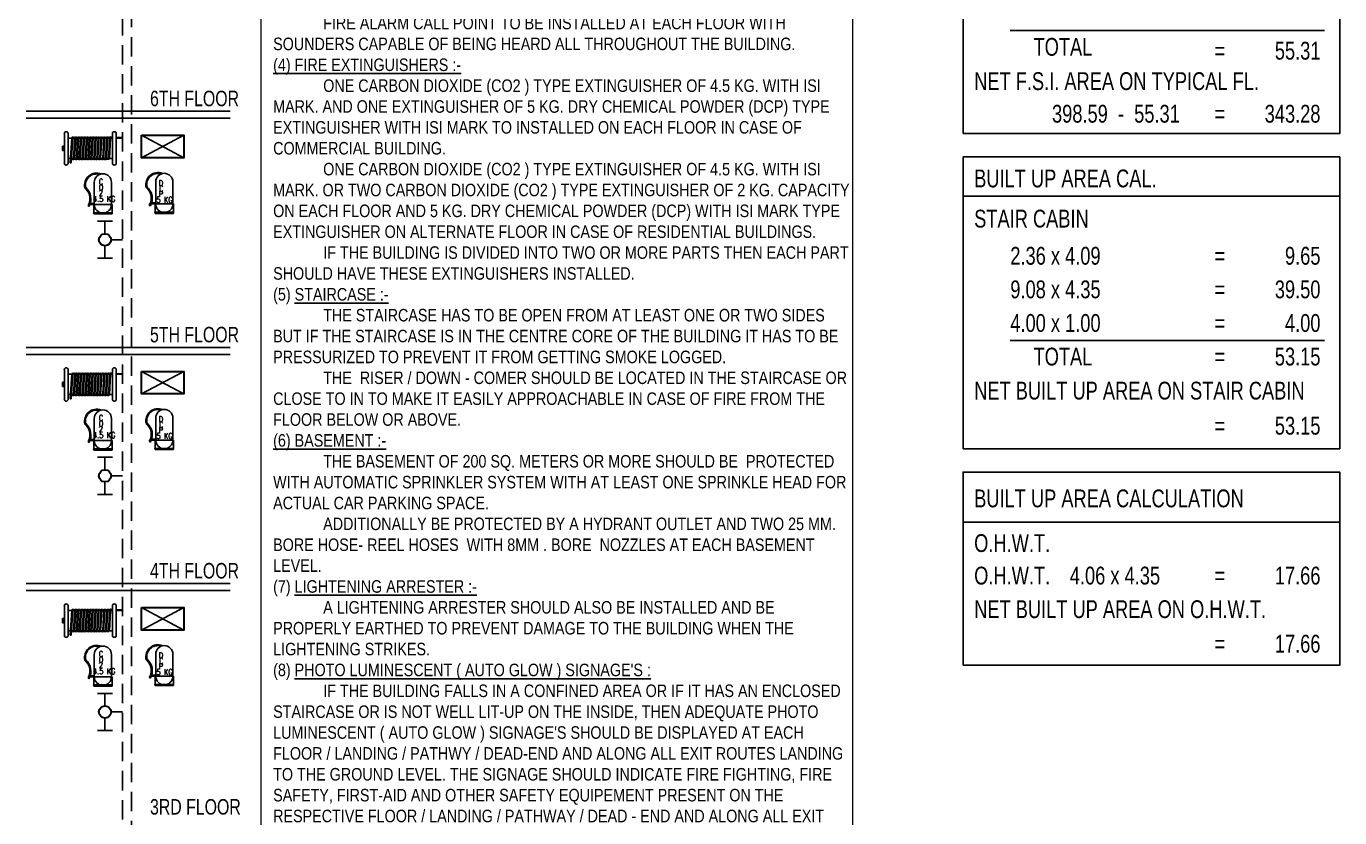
# Model space of a CAD drawing. Header units: millimetres. Extents: x 49 to 419, y 19 to 121.
# Drawn here: x 347.77 to 364.75, y 88.37 to 98.6 of the extents above; entities that cross this region are included whole.
import ezdxf
from ezdxf.enums import TextEntityAlignment as Align

# ---------------------------------------------------------------- set-up
doc = ezdxf.new("R2010")
doc.units = ezdxf.units.MM
doc.header["$MEASUREMENT"] = 0
doc.linetypes.add('HIDDEN', pattern=[0.375, 0.25, -0.125])
for name, color, linetype in [('A_SHEET AREA TABLE-1', 7, 'Continuous'), ('BOU', 7, 'Continuous'), ('FIRE DETAIL', 7, 'Continuous'), ('Text', 7, 'Continuous'), ('TEXT2', 7, 'Continuous')]:
    doc.layers.add(name, color=color, linetype=linetype)
doc.layers.add('COLOR', color=1, linetype='Continuous', lineweight=30)
doc.layers.add('HIDDEN', color=4, linetype='HIDDEN', lineweight=5)
doc.styles.add('DIM3', font='romans.shx', dxfattribs={"width": 0.8})
doc.styles.add('Dinesh', font='swisscl.ttf')

# ---------------------------------------------------------------- blocks, each defined once
blk = doc.blocks.new('A$C50F36B45')
at = {"layer": 'BOU', "lineweight": 15}
blk.add_lwpolyline([(-9.924, 0), (0, 0), (0, -33.822), (-9.924, -33.822)], close=True, dxfattribs=at)
at = {"layer": 'FIRE DETAIL', "color": 7, "insert": (-9.724, -0.2), "char_height": 0.21, "width": 9.66971, "attachment_point": 1, "style": 'Dinesh'}
blk.add_mtext("\\pt0.42;{\\fArial Narrow|b0|i0|c0|p34;\\C1;(1)\t\\LHYDRANT SYSTEM :-\\C256;\\P\\ptz;\\l\\C7;\tON/OFF SWITCHES LOCATED NEAR THE  HOSE REEL HOSE OR HYDRANT OUTLET, AT EACH FLOOR FOR THE MAIN FIRE-PUMP AT UNDERGROUND WATER TANK WITH A CAPACITY TO DISCHARGE 900 LITERS PER MINUTE AT 3 BAR PRESSURE AS MEASURED AT THE TERRACE LEVEL SHOULD BE INSTALLED. \\P\tTHE RISER FOR THE BUILDINGS EXCEEDING 18 MITERS HEIGHT SHOULD NOT BE OF LESS THAN 100 MM. INTERNAL DIAMETER. THE RISER SHOULD BE CONNECTED TO THE BOTTOM OF THE TERRACE TANK WITH A STOP VALVE AND A NRV TO ACT A DOWN-COMER.\\P\tONE RISER IS REQUIRED FOR EVERY 1000 SQ. METERS FLOOR AREA AND IF THE BUILDING IS DIVIDED INTO, TWO OR MORE PARTS THEN EACH PART SHOULD HAVE A SEPARATE RISER WITH ALL THE FITTINGS AT EACH FLOOR LEVEL.\\P\tEACH FLOOR SHOULD HAVE ONE HYDRANT OUTLET WITH A COUPLING FOR ATTACHING A 63 MM. DIA . HOSE . 25 MM. BORE HOSE- REEL HOSE WITH 8 MM. SHUT- OFF NOZZLE AT EACH FLOOR LANDING. THE LENGTH OF THE HOSE SHOULD BE ENOUGH TO REACH THE FARTHEST CORNER OR THE FLOOR. HOSE-BOX WITH\\P15 METERS LONG 63 MM.  DIA. HOSE AND 12.5 MM. BORE NOZZLE AT ALTERNATE FLOORS. THE HOSE-REEL HOSE SHOULD BE COUPLED TO THE RISER.\\P\tFIRE - SERVICE INLET SHOULD BE  INSTALLED AT A POINT NEAR THE ENTRY TO THE PERMISES WHERE A FIRE SERVICE VEHICLE CAN APPROACH EASILY.\\P\tA PERMANENT HYDRANT POINT COMPRISING OF 63 MM DIA SIZE 2 NOS OF HYDRANT VALVES SHOULD BE INSTALLED AT THE TERRACE LEVEL.\\P\tOVERHEAD TANK REFILLING BYPASS CONNECTION SHOULD BE DONE AT THE TERRACE LEVEL.\\P\tTHE OVERHEAD TANK SHALL BE OF A CAPACITY OF NOT LESS THAN 20,000 LITERS. THE UNDERGROUND TANK SHALL BE OF NOT LESS THAN 1,00,000 LITERS.\\C1;\\P\\pt0.42;(2)\t\\LFIRE LIFT :-\\C256;\\P\\ptz;\\l\t\\C7;THE FIRE-LIFT AND ALL LIFTS SHOULD HAVE A PROVISION TO GROUND TO AUTOMATICALLY IN CASE OF ELECTRICITY FAILURE . EACH BUILDING SHOULD HAVE AT LEAST ONE LIFT AS A FIRE -LIFT AND IF THE BUILDING IS DIVIDED INTO A MORE PARTS THEN  EACH PART SHOULD HAVE A FIRE-LIFT. LIFT-WELL SHOULD HAVE BLOWERS TO PRESSURIZE THE LIFT -WELL SO CONNECTED THAT IT WILL AUTOMATICALLY OPERATE WHEN ALARM CALL POINT IS OPERATE, SO THAT IF PREVENTS THE LIFT WELL GETTING SMOKE LOGGED.\\P\\L\\C1;(3) FIRE ALARM :-\\C256;\\P\\l\t\\C7;FIRE ALARM CALL POINT TO BE INSTALLED AT EACH FLOOR WITH SOUNDERS CAPABLE OF BEING HEARD ALL THROUGHOUT THE BUILDING\\C0;.\\P\\L\\C1;(4) FIRE EXTINGUISHERS :-\\C256;\\P\\l\t\\C7;ONE CARBON DIOXIDE (CO2 ) TYPE EXTINGUISHER OF 4.5 KG. WITH ISI MARK. AND ONE EXTINGUISHER OF 5 KG. DRY CHEMICAL POWDER (DCP) TYPE EXTINGUISHER WITH ISI MARK TO INSTALLED ON EACH FLOOR IN CASE OF COMMERCIAL BUILDING.\\P\tONE CARBON DIOXIDE (CO2 ) TYPE EXTINGUISHER OF 4.5 KG. WITH ISI MARK. OR TWO CARBON DIOXIDE (CO2 ) TYPE EXTINGUISHER OF 2 KG. CAPACITY ON EACH FLOOR AND 5 KG. DRY CHEMICAL POWDER (DCP) WITH ISI MARK TYPE EXTINGUISHER ON ALTERNATE FLOOR IN CASE OF RESIDENTIAL BUILDINGS.\\P\tIF THE BUILDING IS DIVIDED INTO TWO OR MORE PARTS THEN EACH PART SHOULD HAVE THESE EXTINGUISHERS INSTALLED.\\C256;\\P\\C1;(5) \\LSTAIRCASE :-\\C256;\\P\\l\t\\C7;THE STAIRCASE HAS TO BE OPEN FROM AT LEAST ONE OR TWO SIDES BUT IF THE STAIRCASE IS IN THE CENTRE CORE OF THE BUILDING IT HAS TO BE PRESSURIZED TO PREVENT IT FROM GETTING SMOKE LOGGED.\\P\tTHE  RISER / DOWN - COMER SHOULD BE LOCATED IN THE STAIRCASE OR CLOSE TO IN TO MAKE IT EASILY APPROACHABLE IN CASE OF FIRE FROM THE FLOOR BELOW OR ABOVE\\C256;.\\P\\L\\C1;(6) BASEMENT :-\\C256;\\P\\l\t\\C7;THE BASEMENT OF 200 SQ. METERS OR MORE SHOULD BE  PROTECTED WITH AUTOMATIC SPRINKLER SYSTEM WITH AT LEAST ONE SPRINKLE HEAD FOR ACTUAL CAR PARKING SPACE.\\P\tADDITIONALLY BE PROTECTED BY A HYDRANT OUTLET AND TWO 25 MM. BORE HOSE- REEL HOSES  WITH 8MM . BORE  NOZZLES AT EACH BASEMENT LEVEL.\\P\\C1;(7)\\L LIGHTENING ARRESTER :-\\C256;\\P\\l\\C7;\tA LIGHTENING ARRESTER SHOULD ALSO BE INSTALLED AND BE PROPERLY EARTHED TO PREVENT DAMAGE TO THE BUILDING WHEN THE LIGHTENING STRIKES.\\P\\C1;(8) \\LPHOTO LUMINESCENT ( AUTO GLOW ) SIGNAGE'S :\\l\\C256;\\P\\C7;\tIF THE BUILDING FALLS IN A CONFINED AREA OR IF IT HAS AN ENCLOSED STAIRCASE OR IS NOT WELL LIT-UP ON THE INSIDE, THEN ADEQUATE PHOTO LUMINESCENT ( AUTO GLOW ) SIGNAGE'S SHOULD BE DISPLAYED AT EACH FLOOR / LANDING / PATHWY / DEAD-END AND ALONG ALL EXIT ROUTES LANDING TO THE GROUND LEVEL. THE SIGNAGE SHOULD INDICATE FIRE FIGHTING, FIRE SAFETY, FIRST-AID AND OTHER SAFETY EQUIPEMENT PRESENT ON THE RESPECTIVE FLOOR / LANDING / PATHWAY / DEAD - END AND ALONG ALL EXIT ROUTES LEADING TO THE GROUND LEVEL.\\P\\C1;(9) \\LELECTRIC POWER SUPPLY TO THE ENTIRE FIRE - SAFETY SYSTEM :-\\C256;\\P\\l\\C7;\tELECTRICITY SUPPLY TO THE FIRE PUMP, FIRE ALARM SYSTEM, STAIRCASE PRESSURIZATION SYSTEM AND FIRE LIFT SHOULD BE MADE AVAILABLE FROM THE MAIN ELECTRICAL SUPPLY. ( I.E. FROM ELECTRICAL POWER SUPPLY OF THE COMPANY ) THIS IS TO ENSURE AVAILABILITY OF POWER SUPPLY TO THE FIRE PROTECTION & SAFETY SYSTEM EVEN AFTER THE MAIN ELECTRICAL SUPPLY TO THE BUILDING IS SWITCHED OFF THE TIME OF FIRE.\\P\\L\\C1;(10) IMPORTANT INSTRUCTIONS :-\\C256;\\P\\l\\C7;\tAFTER INSPECTION OF A LOW-RISE BUILDING BY THE FIRE SERVICES AUTHORITY , IF THE FIRE OFFICER CONCERNED FEELS THE NEED FOR ADDITIONAL FIRE PREVENTION / PROTECTION / VENTILATION SYSTEM REQUIRED OR EQUIPEMENT ( I.E. PASSIVE SYSTEM / SPRIKLER / DRENCHER ETC. ) AS PER FIRE LOAD / FIRE RISK / PUBLIC GETHERING. POTENTIAL / OCCUPANCY / CONFINED AREA, THOSE ADDITIONAL MEASURES / EQUIPEMENT HAVE TO BE\\C256; \\C7;IMPLEMENTED / INSTALLED.}", dxfattribs=at)

msp = doc.modelspace()

# ---------------------------------------------------------------- linework, layer by layer
at = {"layer": 'A_SHEET AREA TABLE-1', "color": 7}
for p, q in [((360.494, 98.542), (364.553, 98.542)), ((359.884, 96.399), (364.752, 96.399)), ((360.494, 94.538), (364.553, 94.538)), ((359.884, 92.188), (364.752, 92.188))]:
    msp.add_line(p, q, dxfattribs=at)
for points in [[(359.884, 97.209), (364.752, 97.209), (364.752, 104.752), (359.884, 104.752)], [(359.884, 93.138), (364.752, 93.138), (364.752, 96.909), (359.884, 96.909)], [(359.884, 90.342), (364.752, 90.342), (364.752, 92.838), (359.884, 92.838)]]:
    msp.add_lwpolyline(points, close=True, dxfattribs=at)
at = {"layer": 'COLOR'}
for points in [[(349.266, 97.187), (349.811, 97.187), (349.811, 96.896), (349.266, 96.896)], [(349.266, 94.137), (349.811, 94.137), (349.811, 93.846), (349.266, 93.846)], [(349.266, 91.087), (349.811, 91.087), (349.811, 90.796), (349.266, 90.796)]]:
    msp.add_lwpolyline(points, close=True, dxfattribs=at)
for centre in [(348.792, 95.838), (348.792, 92.788), (348.792, 89.738)]:
    msp.add_circle(centre, 0.0779, dxfattribs=at)
at = {"layer": 'FIRE DETAIL', "color": 7, "ltscale": 0.5}
for p, q in [((350.412, 97.497), (347.774, 97.497)), ((350.412, 97.407), (347.774, 97.407)), ((350.412, 94.447), (347.774, 94.447)), ((350.412, 94.357), (347.774, 94.357)), ((350.412, 91.397), (347.774, 91.397)), ((350.412, 91.307), (347.774, 91.307))]:
    msp.add_line(p, q, dxfattribs=at)
at = {"layer": 'HIDDEN', "color": 1, "linetype": 'Continuous', "lineweight": -3}
for p, q in [((349.266, 97.187), (349.811, 96.896)), ((349.811, 97.187), (349.266, 96.896)), ((349.266, 94.137), (349.811, 93.846)), ((349.811, 94.137), (349.266, 93.846)), ((349.266, 91.087), (349.811, 90.796)), ((349.811, 91.087), (349.266, 90.796))]:
    msp.add_line(p, q, dxfattribs=at)
at = {"layer": 'HIDDEN', "color": 1, "lineweight": -3}
msp.add_lwpolyline([(349.134, 74.207), (349.134, 108.475, 9.759232), (349.02, 108.476), (349.02, 74.207)], format="xyb", dxfattribs=at)
at = {"layer": 'Text', "color": 1}
for p, q in [((348.267, 97.209), (348.267, 96.828)), ((348.316, 97.209), (348.316, 96.828)), ((348.316, 97.15), (348.889, 97.15)), ((348.343, 96.832), (348.362, 97.151)), ((348.356, 96.832), (348.375, 97.15)), ((348.384, 96.887), (348.4, 97.151)), ((348.397, 96.886), (348.413, 97.15)), ((348.422, 96.887), (348.438, 97.151)), ((348.435, 96.886), (348.45, 97.15)), ((348.46, 96.887), (348.476, 97.151)), ((348.472, 96.886), (348.488, 97.15)), ((348.498, 96.887), (348.513, 97.151)), ((348.51, 96.886), (348.526, 97.15)), ((348.535, 96.887), (348.551, 97.151)), ((348.548, 96.886), (348.564, 97.15)), ((348.573, 96.887), (348.589, 97.151)), ((348.586, 96.886), (348.601, 97.15)), ((348.611, 96.887), (348.627, 97.151)), ((348.623, 96.886), (348.639, 97.15)), ((348.649, 96.887), (348.664, 97.151)), ((348.661, 96.886), (348.677, 97.15)), ((348.686, 96.887), (348.702, 97.151)), ((348.699, 96.886), (348.714, 97.15)), ((348.724, 96.887), (348.74, 97.151)), ((348.736, 96.886), (348.752, 97.15)), ((348.762, 96.887), (348.777, 97.151)), ((348.774, 96.886), (348.79, 97.15)), ((348.799, 96.887), (348.815, 97.151)), ((348.812, 96.886), (348.828, 97.15)), ((348.837, 96.889), (348.853, 97.153)), ((348.85, 96.887), (348.865, 97.151)), ((348.888, 97.15), (348.889, 97.15)), ((348.889, 97.209), (348.889, 96.828)), ((348.938, 97.209), (348.938, 96.828)), ((348.938, 97.158), (349.02, 97.158)), ((348.938, 97.15), (349.02, 97.15)), ((348.243, 97.047), (348.243, 96.991)), ((348.243, 97.047), (348.254, 97.047)), ((348.243, 96.991), (348.254, 96.991)), ((348.254, 97.047), (348.254, 96.991)), ((348.254, 97.041), (348.267, 97.041)), ((348.254, 97.041), (348.267, 97.041)), ((348.254, 96.997), (348.267, 96.997)), ((348.316, 96.887), (348.889, 96.887)), ((348.343, 96.832), (348.356, 96.831)), ((348.654, 96.579), (348.654, 96.293)), ((348.877, 96.579), (348.877, 96.293)), ((349.447, 96.585), (349.447, 96.3)), ((349.67, 96.585), (349.67, 96.3)), ((348.576, 96.276), (348.586, 96.27)), ((348.577, 96.278), (348.586, 96.272)), ((348.654, 96.293), (348.596, 96.293)), ((348.654, 96.306), (348.601, 96.306)), ((348.647, 96.293), (348.647, 96.187)), ((348.654, 96.293), (348.884, 96.293)), ((348.884, 96.293), (348.884, 96.187)), ((349.368, 96.295), (349.37, 96.302)), ((349.368, 96.295), (349.37, 96.302)), ((349.369, 96.284), (349.368, 96.295)), ((349.369, 96.284), (349.368, 96.295)), ((349.368, 96.282), (349.378, 96.277)), ((349.369, 96.284), (349.379, 96.279)), ((349.37, 96.302), (349.37, 96.302)), ((349.447, 96.3), (349.389, 96.3)), ((349.447, 96.313), (349.394, 96.313)), ((349.44, 96.3), (349.44, 96.193)), ((349.447, 96.3), (349.676, 96.3)), ((349.676, 96.3), (349.676, 96.193)), ((348.647, 96.187), (348.884, 96.187)), ((348.647, 96.179), (348.647, 96.172)), ((348.647, 96.179), (348.884, 96.179)), ((348.647, 96.172), (348.884, 96.172)), ((348.884, 96.179), (348.884, 96.172)), ((349.44, 96.193), (349.676, 96.193)), ((349.44, 96.185), (349.44, 96.179)), ((349.44, 96.185), (349.676, 96.185)), ((349.44, 96.179), (349.676, 96.179)), ((349.676, 96.185), (349.676, 96.179)), ((348.887, 96.078), (348.697, 96.078)), ((348.792, 95.916), (348.792, 96.078)), ((348.792, 95.599), (348.792, 95.761)), ((348.87, 95.838), (349.02, 95.838)), ((348.887, 95.599), (348.697, 95.599)), ((348.267, 94.159), (348.267, 93.778)), ((348.316, 94.159), (348.316, 93.778)), ((348.316, 94.1), (348.889, 94.1)), ((348.343, 93.782), (348.362, 94.101)), ((348.356, 93.782), (348.375, 94.1)), ((348.384, 93.837), (348.4, 94.101)), ((348.397, 93.836), (348.413, 94.1)), ((348.422, 93.837), (348.438, 94.101)), ((348.435, 93.836), (348.45, 94.1)), ((348.46, 93.837), (348.476, 94.101)), ((348.472, 93.836), (348.488, 94.1)), ((348.498, 93.837), (348.513, 94.101)), ((348.51, 93.836), (348.526, 94.1)), ((348.535, 93.837), (348.551, 94.101)), ((348.548, 93.836), (348.564, 94.1)), ((348.573, 93.837), (348.589, 94.101)), ((348.586, 93.836), (348.601, 94.1)), ((348.611, 93.837), (348.627, 94.101)), ((348.623, 93.836), (348.639, 94.1)), ((348.649, 93.837), (348.664, 94.101)), ((348.661, 93.836), (348.677, 94.1)), ((348.686, 93.837), (348.702, 94.101)), ((348.699, 93.836), (348.714, 94.1)), ((348.724, 93.837), (348.74, 94.101)), ((348.736, 93.836), (348.752, 94.1)), ((348.762, 93.837), (348.777, 94.101)), ((348.774, 93.836), (348.79, 94.1)), ((348.799, 93.837), (348.815, 94.101)), ((348.812, 93.836), (348.828, 94.1)), ((348.837, 93.839), (348.853, 94.103)), ((348.85, 93.837), (348.865, 94.101)), ((348.888, 94.1), (348.889, 94.1)), ((348.889, 94.159), (348.889, 93.778)), ((348.938, 94.159), (348.938, 93.778)), ((348.938, 94.108), (349.02, 94.108)), ((348.938, 94.1), (349.02, 94.1)), ((348.243, 93.997), (348.243, 93.941)), ((348.243, 93.997), (348.254, 93.997)), ((348.243, 93.941), (348.254, 93.941)), ((348.254, 93.997), (348.254, 93.941)), ((348.254, 93.991), (348.267, 93.991)), ((348.254, 93.991), (348.267, 93.991)), ((348.254, 93.947), (348.267, 93.947)), ((348.316, 93.837), (348.889, 93.837)), ((348.343, 93.782), (348.356, 93.781)), ((348.654, 93.529), (348.654, 93.243)), ((348.877, 93.529), (348.877, 93.243)), ((349.447, 93.535), (349.447, 93.25)), ((349.67, 93.535), (349.67, 93.25)), ((348.576, 93.226), (348.586, 93.22)), ((348.577, 93.228), (348.586, 93.222)), ((348.654, 93.243), (348.596, 93.243)), ((348.654, 93.256), (348.601, 93.256)), ((348.647, 93.243), (348.647, 93.137)), ((348.654, 93.243), (348.884, 93.243)), ((348.884, 93.243), (348.884, 93.137)), ((349.368, 93.245), (349.37, 93.252)), ((349.368, 93.245), (349.37, 93.252)), ((349.369, 93.234), (349.368, 93.245)), ((349.369, 93.234), (349.368, 93.245)), ((349.368, 93.232), (349.378, 93.227)), ((349.369, 93.234), (349.379, 93.229)), ((349.37, 93.252), (349.37, 93.252)), ((349.447, 93.25), (349.389, 93.25)), ((349.447, 93.263), (349.394, 93.263)), ((349.44, 93.25), (349.44, 93.143)), ((349.447, 93.25), (349.676, 93.25)), ((349.676, 93.25), (349.676, 93.143)), ((348.647, 93.137), (348.884, 93.137)), ((348.647, 93.129), (348.647, 93.122)), ((348.647, 93.129), (348.884, 93.129)), ((348.647, 93.122), (348.884, 93.122)), ((348.884, 93.129), (348.884, 93.122)), ((349.44, 93.143), (349.676, 93.143)), ((349.44, 93.135), (349.44, 93.129)), ((349.44, 93.135), (349.676, 93.135)), ((349.44, 93.129), (349.676, 93.129)), ((349.676, 93.135), (349.676, 93.129)), ((348.887, 93.028), (348.697, 93.028)), ((348.792, 92.866), (348.792, 93.028)), ((348.792, 92.549), (348.792, 92.711)), ((348.87, 92.788), (349.02, 92.788)), ((348.887, 92.549), (348.697, 92.549)), ((348.267, 91.109), (348.267, 90.728)), ((348.316, 91.109), (348.316, 90.728)), ((348.316, 91.05), (348.889, 91.05)), ((348.343, 90.732), (348.362, 91.051)), ((348.356, 90.732), (348.375, 91.05)), ((348.384, 90.787), (348.4, 91.051)), ((348.397, 90.786), (348.413, 91.05)), ((348.422, 90.787), (348.438, 91.051)), ((348.435, 90.786), (348.45, 91.05)), ((348.46, 90.787), (348.476, 91.051)), ((348.472, 90.786), (348.488, 91.05)), ((348.498, 90.787), (348.513, 91.051)), ((348.51, 90.786), (348.526, 91.05)), ((348.535, 90.787), (348.551, 91.051)), ((348.548, 90.786), (348.564, 91.05)), ((348.573, 90.787), (348.589, 91.051)), ((348.586, 90.786), (348.601, 91.05)), ((348.611, 90.787), (348.627, 91.051)), ((348.623, 90.786), (348.639, 91.05)), ((348.649, 90.787), (348.664, 91.051)), ((348.661, 90.786), (348.677, 91.05)), ((348.686, 90.787), (348.702, 91.051)), ((348.699, 90.786), (348.714, 91.05)), ((348.724, 90.787), (348.74, 91.051)), ((348.736, 90.786), (348.752, 91.05)), ((348.762, 90.787), (348.777, 91.051)), ((348.774, 90.786), (348.79, 91.05)), ((348.799, 90.787), (348.815, 91.051)), ((348.812, 90.786), (348.828, 91.05)), ((348.837, 90.789), (348.853, 91.053)), ((348.85, 90.787), (348.865, 91.051)), ((348.888, 91.05), (348.889, 91.05)), ((348.889, 91.109), (348.889, 90.728)), ((348.938, 91.109), (348.938, 90.728)), ((348.938, 91.058), (349.02, 91.058)), ((348.938, 91.05), (349.02, 91.05)), ((348.243, 90.947), (348.243, 90.891)), ((348.243, 90.947), (348.254, 90.947)), ((348.243, 90.891), (348.254, 90.891)), ((348.254, 90.947), (348.254, 90.891)), ((348.254, 90.941), (348.267, 90.941)), ((348.254, 90.941), (348.267, 90.941)), ((348.254, 90.897), (348.267, 90.897)), ((348.316, 90.787), (348.889, 90.787)), ((348.343, 90.732), (348.356, 90.731)), ((348.654, 90.479), (348.654, 90.193)), ((348.877, 90.479), (348.877, 90.193)), ((349.447, 90.485), (349.447, 90.2)), ((349.67, 90.485), (349.67, 90.2)), ((348.576, 90.176), (348.586, 90.17)), ((348.577, 90.178), (348.586, 90.172)), ((348.654, 90.193), (348.596, 90.193)), ((348.654, 90.206), (348.601, 90.206)), ((348.647, 90.193), (348.647, 90.087)), ((348.654, 90.193), (348.884, 90.193)), ((348.884, 90.193), (348.884, 90.087)), ((349.368, 90.195), (349.37, 90.202)), ((349.368, 90.195), (349.37, 90.202)), ((349.369, 90.184), (349.368, 90.195)), ((349.369, 90.184), (349.368, 90.195)), ((349.368, 90.182), (349.378, 90.177)), ((349.369, 90.184), (349.379, 90.179)), ((349.37, 90.202), (349.37, 90.202)), ((349.447, 90.2), (349.389, 90.2)), ((349.447, 90.213), (349.394, 90.213)), ((349.44, 90.2), (349.44, 90.093)), ((349.447, 90.2), (349.676, 90.2)), ((349.676, 90.2), (349.676, 90.093)), ((348.647, 90.087), (348.884, 90.087)), ((348.647, 90.079), (348.647, 90.072)), ((348.647, 90.079), (348.884, 90.079)), ((348.647, 90.072), (348.884, 90.072)), ((348.884, 90.079), (348.884, 90.072)), ((349.44, 90.093), (349.676, 90.093)), ((349.44, 90.085), (349.44, 90.079)), ((349.44, 90.085), (349.676, 90.085)), ((349.44, 90.079), (349.676, 90.079)), ((349.676, 90.085), (349.676, 90.079)), ((348.887, 89.978), (348.697, 89.978)), ((348.792, 89.816), (348.792, 89.978)), ((348.792, 89.499), (348.792, 89.661)), ((348.87, 89.738), (349.02, 89.738)), ((348.887, 89.499), (348.697, 89.499))]:
    msp.add_line(p, q, dxfattribs=at)
for centre, radius, start, end in [((348.291, 97.209), 0.025, 0, 180), ((348.375, 97.151), 0.0126, 53.182, 180), ((348.388, 97.15), 0.0126, 0, 180), ((348.413, 97.151), 0.0126, 53.182, 180), ((348.425, 97.15), 0.0126, 0, 180), ((348.45, 97.151), 0.0126, 53.182, 180), ((348.463, 97.15), 0.0126, 0, 180), ((348.488, 97.151), 0.0126, 53.182, 180), ((348.501, 97.15), 0.0126, 0, 180), ((348.526, 97.151), 0.0126, 53.182, 180), ((348.538, 97.15), 0.0126, 0, 180), ((348.564, 97.151), 0.0126, 53.182, 180), ((348.576, 97.15), 0.0126, 0, 180), ((348.601, 97.151), 0.0126, 53.182, 180), ((348.614, 97.15), 0.0126, 0, 180), ((348.639, 97.151), 0.0126, 53.182, 180), ((348.652, 97.15), 0.0126, 0, 180), ((348.677, 97.151), 0.0126, 53.182, 180), ((348.689, 97.15), 0.0126, 0, 180), ((348.715, 97.151), 0.0126, 53.182, 180), ((348.727, 97.15), 0.0126, 0, 180), ((348.752, 97.151), 0.0126, 53.182, 180), ((348.765, 97.15), 0.0126, 0, 180), ((348.79, 97.151), 0.0126, 53.182, 180), ((348.802, 97.15), 0.0126, 0, 180), ((348.828, 97.151), 0.0126, 53.182, 180), ((348.84, 97.15), 0.0126, 0, 180), ((348.866, 97.153), 0.0126, 53.182, 180), ((348.878, 97.151), 0.0126, 33.5269, 180), ((348.913, 97.209), 0.025, 0, 180), ((348.291, 96.828), 0.025, 180, 0), ((348.372, 96.889), 0.0126, 186.818, 0), ((348.384, 96.887), 0.0126, 233.182, 0), ((348.41, 96.889), 0.0126, 186.818, 0), ((348.422, 96.887), 0.0126, 233.182, 0), ((348.447, 96.889), 0.0126, 186.818, 0), ((348.46, 96.887), 0.0126, 233.182, 0), ((348.485, 96.889), 0.0126, 186.818, 0), ((348.498, 96.887), 0.0126, 233.182, 0), ((348.523, 96.889), 0.0126, 186.818, 0), ((348.535, 96.887), 0.0126, 233.182, 0), ((348.561, 96.889), 0.0126, 186.818, 0), ((348.573, 96.887), 0.0126, 233.182, 0), ((348.598, 96.889), 0.0126, 186.818, 0), ((348.611, 96.887), 0.0126, 233.182, 0), ((348.636, 96.889), 0.0126, 186.818, 0), ((348.649, 96.887), 0.0126, 233.182, 0), ((348.674, 96.889), 0.0126, 186.818, 0), ((348.686, 96.887), 0.0126, 233.182, 0), ((348.712, 96.889), 0.0126, 186.818, 0), ((348.724, 96.887), 0.0126, 233.182, 0), ((348.749, 96.889), 0.0126, 186.818, 0), ((348.762, 96.887), 0.0126, 233.182, 0), ((348.787, 96.889), 0.0126, 186.818, 0), ((348.799, 96.887), 0.0126, 233.182, 0), ((348.825, 96.89), 0.0126, 186.818, 0), ((348.837, 96.889), 0.0126, 233.182, 0), ((348.913, 96.828), 0.025, 180, 0), ((348.682, 96.545), 0.154, 67.2366, 194.5771), ((348.682, 96.545), 0.154, 67.2366, 194.5771), ((348.682, 96.545), 0.143, 72.9192, 193.1899), ((348.765, 96.579), 0.111, 0, 180), ((349.475, 96.552), 0.154, 67.2366, 194.5771), ((349.475, 96.552), 0.143, 72.9192, 193.1899), ((349.558, 96.585), 0.111, 0, 180), ((348.414, 96.365), 0.184, 331.7781, 50.132), ((348.414, 96.365), 0.196, 331.7781, 49.0454), ((349.207, 96.371), 0.184, 331.7781, 50.132), ((349.207, 96.371), 0.196, 331.7781, 49.0454), ((348.586, 96.271), 0.00102, 241.7781, 61.7781), ((348.765, 96.293), 0.111, 180, 0), ((349.369, 96.283), 0.00102, 61.7781, 241.7781), ((349.379, 96.278), 0.00102, 241.7781, 61.7781), ((349.558, 96.3), 0.111, 180, 0), ((348.647, 96.183), 0.004, 90, 270), ((348.884, 96.183), 0.004, 270, 90), ((349.44, 96.189), 0.004, 90, 270), ((349.676, 96.189), 0.004, 270, 90), ((348.291, 94.159), 0.025, 0, 180), ((348.375, 94.101), 0.0126, 53.182, 180), ((348.388, 94.1), 0.0126, 0, 180), ((348.413, 94.101), 0.0126, 53.182, 180), ((348.425, 94.1), 0.0126, 0, 180), ((348.45, 94.101), 0.0126, 53.182, 180), ((348.463, 94.1), 0.0126, 0, 180), ((348.488, 94.101), 0.0126, 53.182, 180), ((348.501, 94.1), 0.0126, 0, 180), ((348.526, 94.101), 0.0126, 53.182, 180), ((348.538, 94.1), 0.0126, 0, 180), ((348.564, 94.101), 0.0126, 53.182, 180), ((348.576, 94.1), 0.0126, 0, 180), ((348.601, 94.101), 0.0126, 53.182, 180), ((348.614, 94.1), 0.0126, 0, 180), ((348.639, 94.101), 0.0126, 53.182, 180), ((348.652, 94.1), 0.0126, 0, 180), ((348.677, 94.101), 0.0126, 53.182, 180), ((348.689, 94.1), 0.0126, 0, 180), ((348.715, 94.101), 0.0126, 53.182, 180), ((348.727, 94.1), 0.0126, 0, 180), ((348.752, 94.101), 0.0126, 53.182, 180), ((348.765, 94.1), 0.0126, 0, 180), ((348.79, 94.101), 0.0126, 53.182, 180), ((348.802, 94.1), 0.0126, 0, 180), ((348.828, 94.101), 0.0126, 53.182, 180), ((348.84, 94.1), 0.0126, 0, 180), ((348.866, 94.103), 0.0126, 53.182, 180), ((348.878, 94.101), 0.0126, 33.5269, 180), ((348.913, 94.159), 0.025, 0, 180), ((348.291, 93.778), 0.025, 180, 0), ((348.372, 93.839), 0.0126, 186.818, 0), ((348.384, 93.837), 0.0126, 233.182, 0), ((348.41, 93.839), 0.0126, 186.818, 0), ((348.422, 93.837), 0.0126, 233.182, 0), ((348.447, 93.839), 0.0126, 186.818, 0), ((348.46, 93.837), 0.0126, 233.182, 0), ((348.485, 93.839), 0.0126, 186.818, 0), ((348.498, 93.837), 0.0126, 233.182, 0), ((348.523, 93.839), 0.0126, 186.818, 0), ((348.535, 93.837), 0.0126, 233.182, 0), ((348.561, 93.839), 0.0126, 186.818, 0), ((348.573, 93.837), 0.0126, 233.182, 0), ((348.598, 93.839), 0.0126, 186.818, 0), ((348.611, 93.837), 0.0126, 233.182, 0), ((348.636, 93.839), 0.0126, 186.818, 0), ((348.649, 93.837), 0.0126, 233.182, 0), ((348.674, 93.839), 0.0126, 186.818, 0), ((348.686, 93.837), 0.0126, 233.182, 0), ((348.712, 93.839), 0.0126, 186.818, 0), ((348.724, 93.837), 0.0126, 233.182, 0), ((348.749, 93.839), 0.0126, 186.818, 0), ((348.762, 93.837), 0.0126, 233.182, 0), ((348.787, 93.839), 0.0126, 186.818, 0), ((348.799, 93.837), 0.0126, 233.182, 0), ((348.825, 93.84), 0.0126, 186.818, 0), ((348.837, 93.839), 0.0126, 233.182, 0), ((348.913, 93.778), 0.025, 180, 0), ((348.682, 93.495), 0.154, 67.2366, 194.5771), ((348.682, 93.495), 0.154, 67.2366, 194.5771), ((348.682, 93.495), 0.143, 72.9192, 193.1899), ((348.765, 93.529), 0.111, 0, 180), ((349.475, 93.502), 0.154, 67.2366, 194.5771), ((349.475, 93.502), 0.143, 72.9192, 193.1899), ((349.558, 93.535), 0.111, 0, 180), ((348.414, 93.315), 0.184, 331.7781, 50.132), ((348.414, 93.315), 0.196, 331.7781, 49.0454), ((349.207, 93.321), 0.184, 331.7781, 50.132), ((349.207, 93.321), 0.196, 331.7781, 49.0454), ((348.586, 93.221), 0.00102, 241.7781, 61.7781), ((348.765, 93.243), 0.111, 180, 0), ((349.369, 93.233), 0.00102, 61.7781, 241.7781), ((349.379, 93.228), 0.00102, 241.7781, 61.7781), ((349.558, 93.25), 0.111, 180, 0), ((348.647, 93.133), 0.004, 90, 270), ((348.884, 93.133), 0.004, 270, 90), ((349.44, 93.139), 0.004, 90, 270), ((349.676, 93.139), 0.004, 270, 90), ((348.291, 91.109), 0.025, 0, 180), ((348.375, 91.051), 0.0126, 53.182, 180), ((348.388, 91.05), 0.0126, 0, 180), ((348.413, 91.051), 0.0126, 53.182, 180), ((348.425, 91.05), 0.0126, 0, 180), ((348.45, 91.051), 0.0126, 53.182, 180), ((348.463, 91.05), 0.0126, 0, 180), ((348.488, 91.051), 0.0126, 53.182, 180), ((348.501, 91.05), 0.0126, 0, 180), ((348.526, 91.051), 0.0126, 53.182, 180), ((348.538, 91.05), 0.0126, 0, 180), ((348.564, 91.051), 0.0126, 53.182, 180), ((348.576, 91.05), 0.0126, 0, 180), ((348.601, 91.051), 0.0126, 53.182, 180), ((348.614, 91.05), 0.0126, 0, 180), ((348.639, 91.051), 0.0126, 53.182, 180), ((348.652, 91.05), 0.0126, 0, 180), ((348.677, 91.051), 0.0126, 53.182, 180), ((348.689, 91.05), 0.0126, 0, 180), ((348.715, 91.051), 0.0126, 53.182, 180), ((348.727, 91.05), 0.0126, 0, 180), ((348.752, 91.051), 0.0126, 53.182, 180), ((348.765, 91.05), 0.0126, 0, 180), ((348.79, 91.051), 0.0126, 53.182, 180), ((348.802, 91.05), 0.0126, 0, 180), ((348.828, 91.051), 0.0126, 53.182, 180), ((348.84, 91.05), 0.0126, 0, 180), ((348.866, 91.053), 0.0126, 53.182, 180), ((348.878, 91.051), 0.0126, 33.5269, 180), ((348.913, 91.109), 0.025, 0, 180), ((348.291, 90.728), 0.025, 180, 0), ((348.372, 90.789), 0.0126, 186.818, 0), ((348.384, 90.787), 0.0126, 233.182, 0), ((348.41, 90.789), 0.0126, 186.818, 0), ((348.422, 90.787), 0.0126, 233.182, 0), ((348.447, 90.789), 0.0126, 186.818, 0), ((348.46, 90.787), 0.0126, 233.182, 0), ((348.485, 90.789), 0.0126, 186.818, 0), ((348.498, 90.787), 0.0126, 233.182, 0), ((348.523, 90.789), 0.0126, 186.818, 0), ((348.535, 90.787), 0.0126, 233.182, 0), ((348.561, 90.789), 0.0126, 186.818, 0), ((348.573, 90.787), 0.0126, 233.182, 0), ((348.598, 90.789), 0.0126, 186.818, 0), ((348.611, 90.787), 0.0126, 233.182, 0), ((348.636, 90.789), 0.0126, 186.818, 0), ((348.649, 90.787), 0.0126, 233.182, 0), ((348.674, 90.789), 0.0126, 186.818, 0), ((348.686, 90.787), 0.0126, 233.182, 0), ((348.712, 90.789), 0.0126, 186.818, 0), ((348.724, 90.787), 0.0126, 233.182, 0), ((348.749, 90.789), 0.0126, 186.818, 0), ((348.762, 90.787), 0.0126, 233.182, 0), ((348.787, 90.789), 0.0126, 186.818, 0), ((348.799, 90.787), 0.0126, 233.182, 0), ((348.825, 90.79), 0.0126, 186.818, 0), ((348.837, 90.789), 0.0126, 233.182, 0), ((348.913, 90.728), 0.025, 180, 0), ((348.682, 90.445), 0.154, 67.2366, 194.5771), ((348.682, 90.445), 0.154, 67.2366, 194.5771), ((348.682, 90.445), 0.143, 72.9192, 193.1899), ((348.765, 90.479), 0.111, 0, 180), ((349.475, 90.452), 0.154, 67.2366, 194.5771), ((349.475, 90.452), 0.143, 72.9192, 193.1899), ((349.558, 90.485), 0.111, 0, 180), ((348.414, 90.265), 0.184, 331.7781, 50.132), ((348.414, 90.265), 0.196, 331.7781, 49.0454), ((349.207, 90.271), 0.184, 331.7781, 50.132), ((349.207, 90.271), 0.196, 331.7781, 49.0454), ((348.586, 90.171), 0.00102, 241.7781, 61.7781), ((348.765, 90.193), 0.111, 180, 0), ((349.369, 90.183), 0.00102, 61.7781, 241.7781), ((349.379, 90.178), 0.00102, 241.7781, 61.7781), ((349.558, 90.2), 0.111, 180, 0), ((348.647, 90.083), 0.004, 90, 270), ((348.884, 90.083), 0.004, 270, 90), ((349.44, 90.089), 0.004, 90, 270), ((349.676, 90.089), 0.004, 270, 90)]:
    msp.add_arc(centre, radius, start, end, dxfattribs=at)

# ---------------------------------------------------------------- block references
at = {"xscale": 0.77, "yscale": 0.77, "zscale": 0.77}
msp.add_blockref('A$C50F36B45', (358.453, 109.385), dxfattribs=at)

# ---------------------------------------------------------------- texts
at = {"layer": 'A_SHEET AREA TABLE-1', "color": 7, "style": 'Dinesh'}
for s, p in [('TOTAL', (360.794, 98.215)), ('=', (363.133, 98.165)), ('NET F.S.I. AREA ON TYPICAL FL.', (360.027, 97.772)), ('=', (363.133, 97.351)), ('BUILT UP AREA CAL.', (360.027, 96.515)), ('STAIR CABIN', (360.027, 95.996)), ('2.36 x 4.09', (360.494, 95.516)), ('=', (363.133, 95.516)), ('9.08 x 4.35', (360.494, 95.082)), ('=', (363.133, 95.082)), ('4.00 x 1.00', (360.494, 94.648)), ('=', (363.133, 94.648)), ('TOTAL', (360.794, 94.214)), ('=', (363.133, 94.214)), ('NET BUILT UP AREA ON STAIR CABIN', (360.027, 93.774)), ('=', (363.133, 93.321)), ('BUILT UP AREA CALCULATION', (360.027, 92.382)), ('O.H.W.T.', (360.027, 91.805)), ('O.H.W.T.', (360.027, 91.385)), ('4.06 x 4.35', (361.263, 91.385)), ('=', (363.133, 91.385)), ('NET BUILT UP AREA ON O.H.W.T.', (360.027, 90.951)), ('=', (363.133, 90.505))]:
    msp.add_text(s, height=0.23, dxfattribs=at).set_placement(p)
for s, p in [('55.31', (364.503, 98.165)), ('398.59  -  55.31', (362.685, 97.351)), ('343.28', (364.503, 97.351)), ('9.65', (364.503, 95.516)), ('39.50', (364.503, 95.082)), ('4.00', (364.503, 94.648)), ('53.15', (364.503, 94.214)), ('53.15', (364.503, 93.321)), ('17.66', (364.503, 91.385)), ('17.66', (364.503, 90.505))]:
    msp.add_text(s, height=0.23, dxfattribs=at).set_placement(p, align=Align.RIGHT)
at = {"layer": 'Text', "color": 1, "style": 'DIM3', "width": 0.8}
for s, p in [('C', (348.712, 96.549)), ('D', (349.486, 96.533)), ('O', (348.712, 96.476)), ('2', (348.712, 96.407)), ('P', (349.486, 96.391)), ('C', (349.491, 96.46)), ('4.5 KG', (348.636, 96.327)), ('5 KG', (349.456, 96.316)), ('C', (348.712, 93.499)), ('D', (349.486, 93.483)), ('O', (348.712, 93.426)), ('2', (348.712, 93.357)), ('P', (349.486, 93.341)), ('C', (349.491, 93.41)), ('4.5 KG', (348.636, 93.277)), ('5 KG', (349.456, 93.266)), ('C', (348.712, 90.449)), ('D', (349.486, 90.433)), ('O', (348.712, 90.376)), ('2', (348.712, 90.307)), ('P', (349.486, 90.291)), ('C', (349.491, 90.36)), ('4.5 KG', (348.636, 90.227)), ('5 KG', (349.456, 90.216))]:
    msp.add_text(s, height=0.0746, dxfattribs=at).set_placement(p)
at = {"layer": 'TEXT2', "linetype": 'ByBlock', "style": 'Dinesh'}
for s, p in [('6TH FLOOR', (349.374, 97.563)), ('5TH FLOOR', (349.374, 94.513)), ('4TH FLOOR', (349.374, 91.463)), ('3RD FLOOR', (349.374, 88.413))]:
    msp.add_text(s, height=0.2, dxfattribs=at).set_placement(p)

doc.saveas('drawing.dxf')
